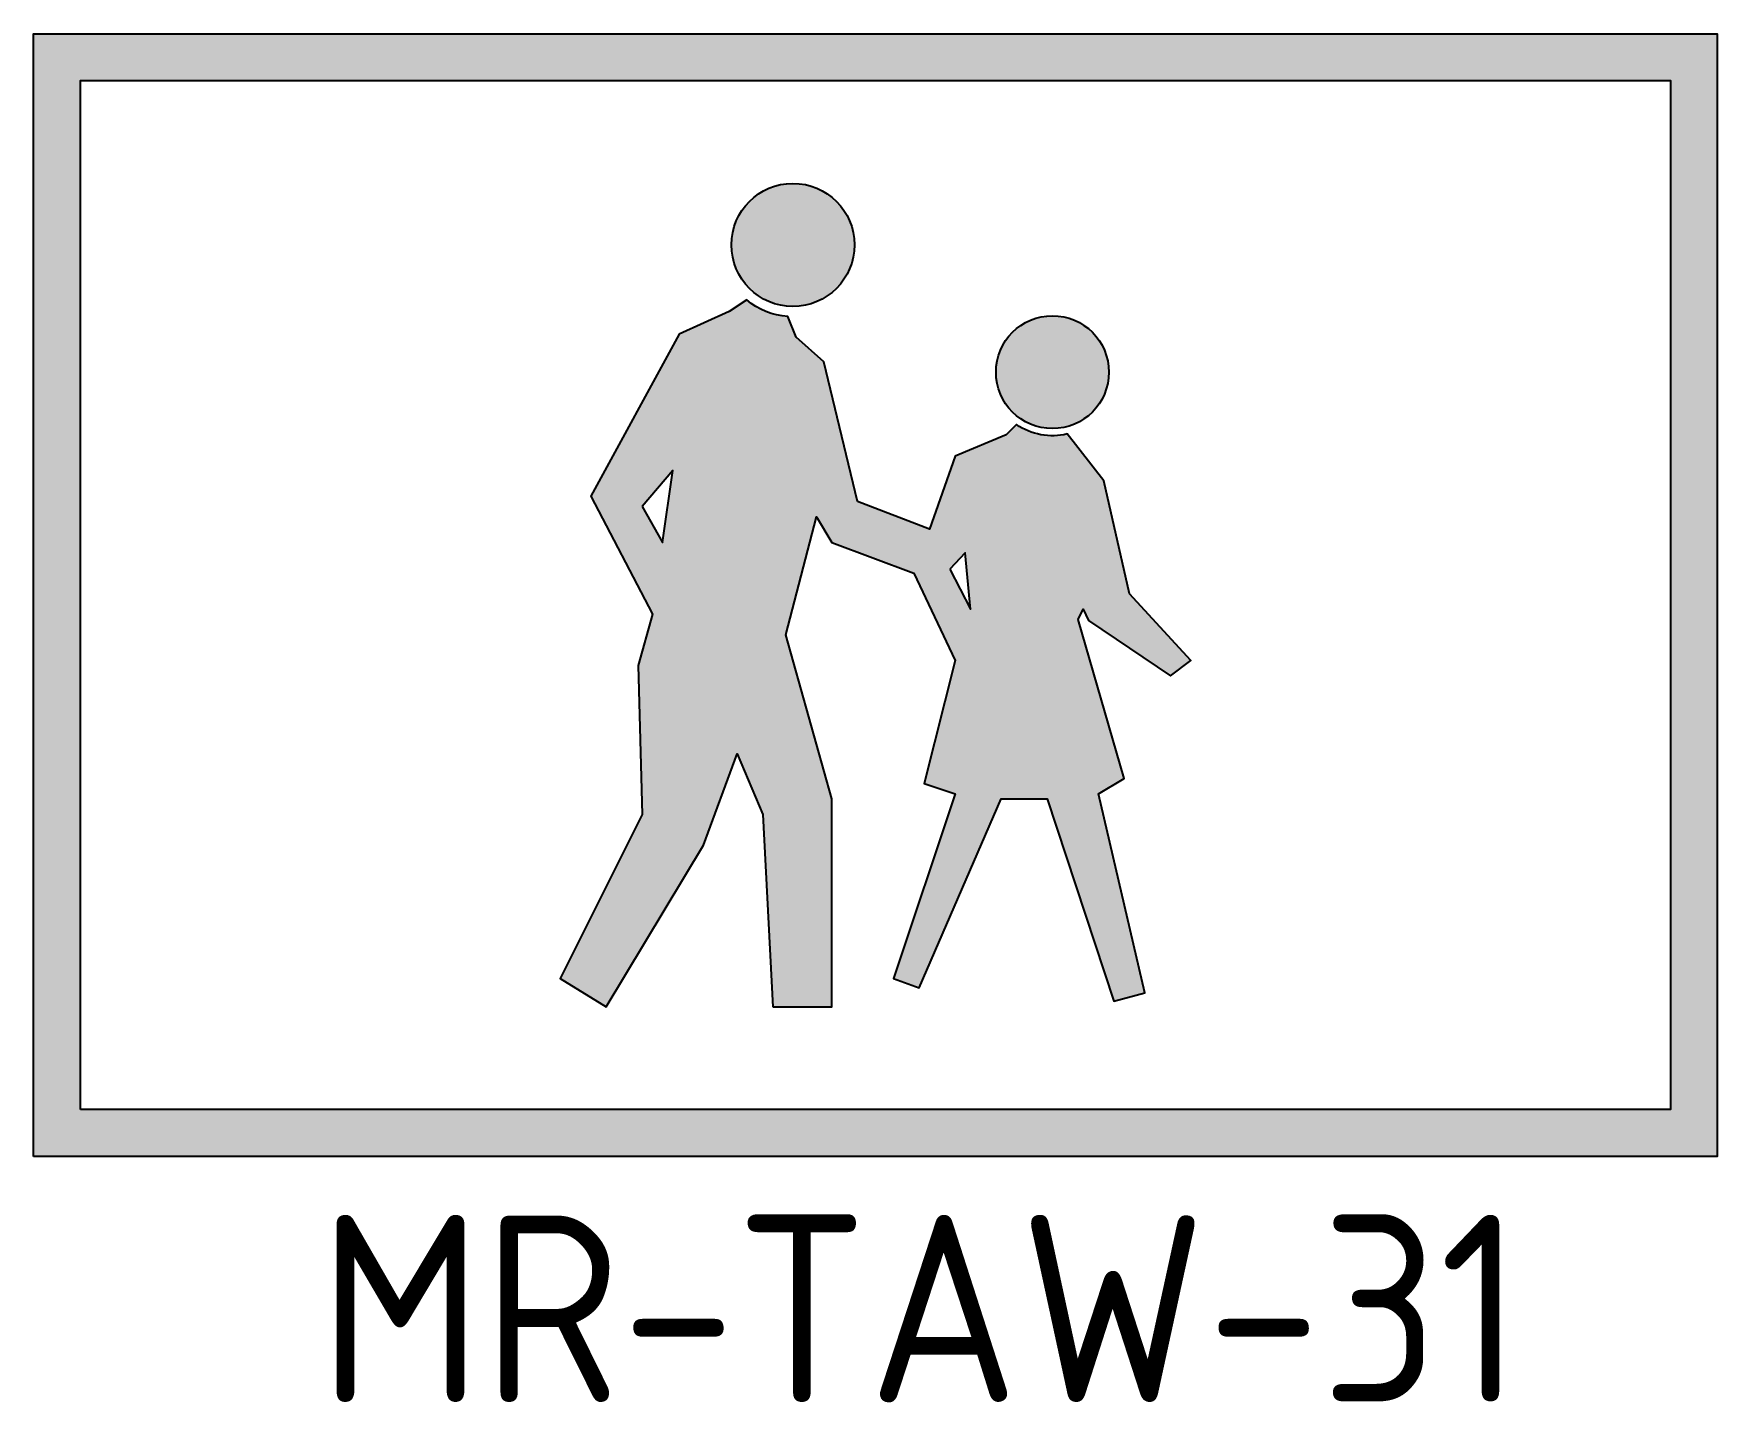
# Model space of a CAD drawing. Extents: x 1.6 to 24.1, y -0.6 to 17.7.
import ezdxf
from ezdxf.enums import TextEntityAlignment as Align

# ---------------------------------------------------------------- set-up
doc = ezdxf.new("R2010")
doc.units = 0
doc.header["$LTSCALE"] = 12
doc.header["$MEASUREMENT"] = 0
doc.layers.add('T25', color=1, linetype='CONTINUOUS')
doc.styles.add('ISO', font='iso.shx')

msp = doc.modelspace()

# ---------------------------------------------------------------- hatches: boundary and pattern name
at = {"layer": 'T25'}
h = msp.add_hatch(color=256, dxfattribs=at)
h.paths.add_polyline_path([(24.072, 17.731), (1.572, 17.731), (1.572, 2.731), (24.072, 2.731)])
h.paths.add_polyline_path([(23.447, 3.356), (2.197, 3.356), (2.197, 17.106), (23.447, 17.106)], flags=16)
h.paths.add_polyline_path([(16.42, 4.916), (16.009, 4.807), (15.118, 7.507), (14.501, 7.507), (13.405, 4.985), (13.062, 5.108), (13.885, 7.576), (13.473, 7.713), (13.885, 9.358), (13.336, 10.523), (12.24, 10.934), (12.034, 11.277), (11.623, 9.7), (12.24, 7.507), (12.24, 4.731), (11.452, 4.731), (11.315, 7.301), (10.972, 8.11), (10.526, 6.89), (9.224, 4.731), (8.607, 5.108), (9.704, 7.301), (9.649, 9.289), (9.841, 9.974), (9.019, 11.551), (10.197, 13.716), (10.869, 14.018), (11.103, 14.174, 0.157557), (11.649, 13.952), (11.76, 13.675), (12.13, 13.346), (12.582, 11.482), (13.542, 11.112), (13.885, 12.085), (14.57, 12.373), (14.706, 12.509, 0.212389), (15.385, 12.383), (15.872, 11.756), (16.215, 10.248), (17.037, 9.358), (16.763, 9.152), (15.667, 9.892), (15.598, 10.043), (15.53, 9.906), (16.146, 7.781), (15.804, 7.576)], flags=0)
h.paths.add_polyline_path([(14.09, 10.043), (13.816, 10.577), (14.022, 10.797)], flags=0)
h.paths.add_polyline_path([(14.433, 13.209, -1), (15.941, 13.209, -1)], flags=0)
h.paths.add_polyline_path([(10.896, 14.909, -1), (12.541, 14.909, -1)], flags=0)
h.paths.add_polyline_path([(9.978, 10.934), (9.704, 11.414), (10.115, 11.893)], flags=0)

# ---------------------------------------------------------------- linework, layer by layer
for points in [[(1.572, 2.731), (1.572, 17.731), (24.072, 17.731), (24.072, 2.731)], [(2.197, 3.356), (2.197, 17.106), (23.447, 17.106), (23.447, 3.356)], [(9.704, 11.414), (9.978, 10.934), (10.115, 11.893)], [(13.816, 10.577), (14.09, 10.043), (14.022, 10.797)]]:
    msp.add_lwpolyline(points, close=True, dxfattribs=at)
msp.add_lwpolyline([(11.452, 4.731), (12.24, 4.731), (12.24, 7.507), (11.623, 9.7), (12.034, 11.277), (12.24, 10.934), (13.336, 10.523), (13.885, 9.358), (13.473, 7.713), (13.885, 7.576), (13.062, 5.108), (13.405, 4.985), (14.501, 7.507), (15.118, 7.507), (16.009, 4.807), (16.42, 4.916), (15.804, 7.576), (16.146, 7.781), (15.53, 9.906), (15.598, 10.043), (15.667, 9.892), (16.763, 9.152), (17.037, 9.358), (16.215, 10.248), (15.872, 11.756), (15.385, 12.383, -0.212389), (14.706, 12.509), (14.57, 12.373), (13.885, 12.085), (13.542, 11.112), (12.582, 11.482), (12.13, 13.346), (11.76, 13.675), (11.649, 13.952, -0.157557), (11.103, 14.174), (10.869, 14.018), (10.197, 13.716), (9.019, 11.551), (9.841, 9.974), (9.649, 9.289), (9.704, 7.301), (8.607, 5.108), (9.224, 4.731), (10.526, 6.89), (10.972, 8.11), (11.315, 7.301)], format="xyb", close=True, dxfattribs=at)
for centre, radius in [((11.719, 14.909), 0.822), ((15.187, 13.209), 0.754)]:
    msp.add_circle(centre, radius, dxfattribs=at)

# ---------------------------------------------------------------- texts
at = {"layer": 'T25', "style": 'ISO'}
msp.add_text('MR-TAW-31', height=2.5, dxfattribs=at).set_placement((13.429, -0.55), align=Align.CENTER)

doc.saveas('drawing.dxf')
